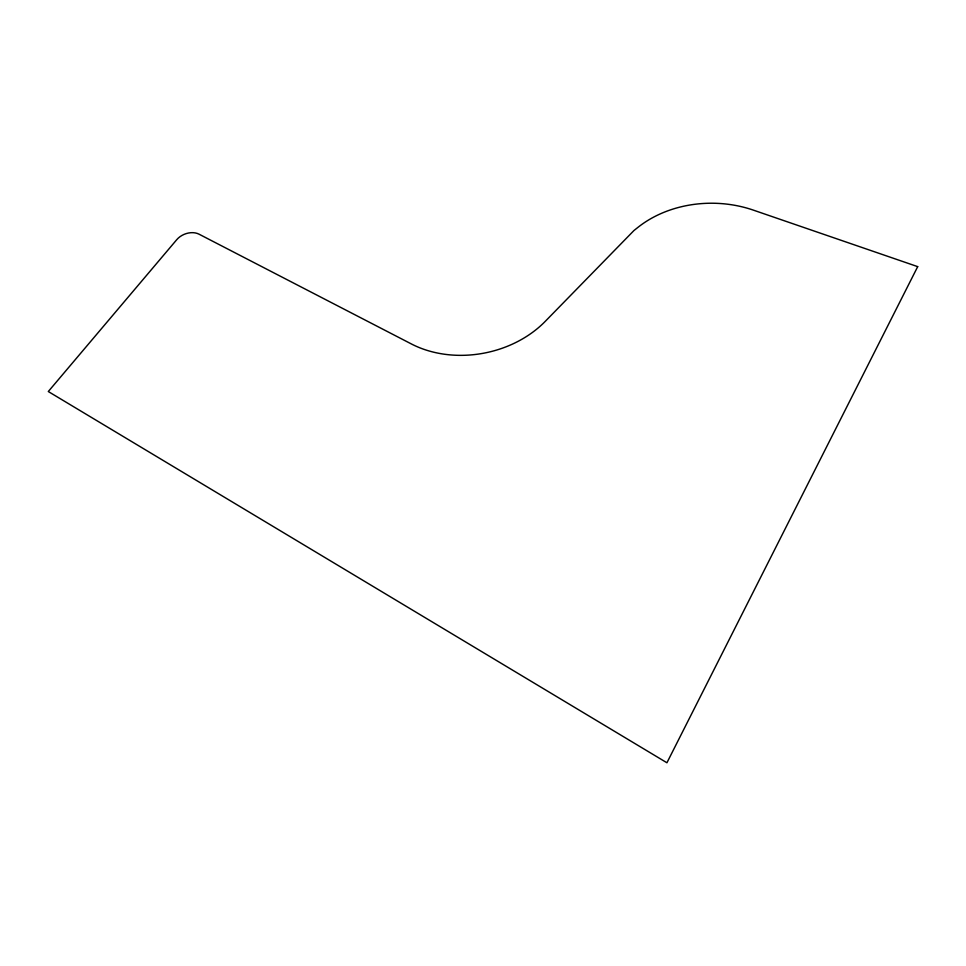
<?xml version="1.0" encoding="UTF-8"?>
<svg xmlns="http://www.w3.org/2000/svg" width="966" height="966" viewBox="0 0 966 966"><rect width="100%" height="100%" fill="white"/><g stroke="black" fill="none" stroke-linecap="round" stroke-linejoin="round"><path stroke-width="1.45" d="M917.7 266.64L666.926 762.766L48.3 391.532L176.73 239.701A15.903 11.604 -22 0 1 199.044 234.183L411.383 343.956A99.075 77.86 -11.5 0 0 545.247 321.364L633.974 230.512L638.152 227.203A103.93 81.712 0.7 0 1 753.299 210.105L917.7 266.64"/></g></svg>
